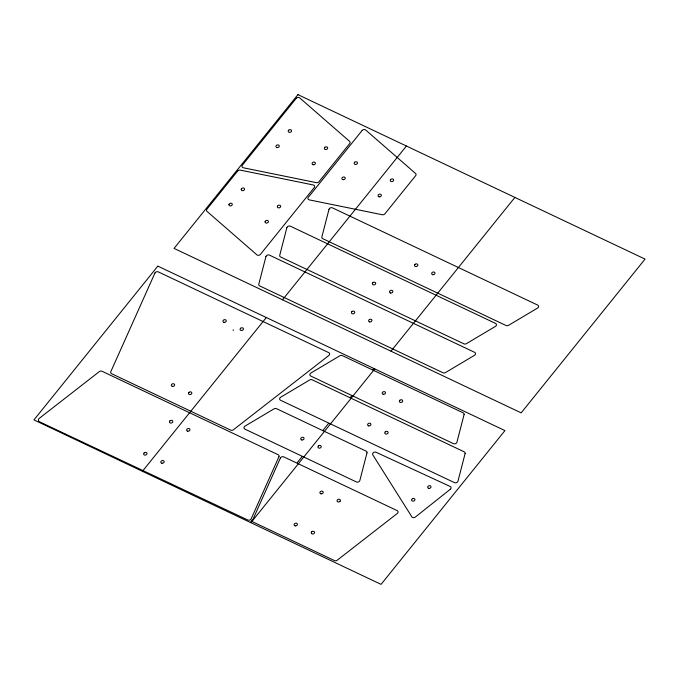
<?xml version="1.0" encoding="UTF-8"?>
<svg xmlns="http://www.w3.org/2000/svg" width="679" height="679" viewBox="0 0 679 679"><rect width="100%" height="100%" fill="white"/><g stroke="black" fill="none" stroke-linecap="round" stroke-linejoin="round"><path stroke-width="1.02" d="M142.42 471.294L266.312 317.526M282.523 299.795L406.415 146.027M323.119 430.189L328.636 423.348M297.275 462.594L302.096 456.619M350.339 397.453L351.705 395.755M372.788 369.749L373.823 368.468M250.322 522.423L252.605 519.588M250.891 522.694L374.783 368.926M390.994 351.187L514.886 197.428M340.069 501.263L339.865 501.492A1.689 1.333 -16.2 0 1 337.845 501.866L337.514 501.679A1.689 1.333 -16.2 0 1 337.31 500.067L337.582 499.761A1.689 1.333 -16.2 0 1 339.602 499.388L339.941 499.574A1.689 1.333 -16.2 0 1 340.145 501.187M233.126 329.799L233.313 330.469M228.967 204.583L228.959 204.812A2.258 1.774 -16.2 0 0 229.095 205.262L229.222 205.448A2.258 1.774 -16.2 0 0 229.621 205.745L229.867 205.839A2.258 1.774 -16.2 0 0 230.419 205.915L230.699 205.898A2.258 1.774 -16.2 0 0 231.267 205.729L231.514 205.593A2.258 1.774 -16.2 0 0 231.938 205.228L232.082 205.016A2.258 1.774 -16.2 0 0 232.252 204.549L232.26 204.32A2.258 1.774 -16.2 0 0 232.125 203.878L231.997 203.683A2.258 1.774 -16.2 0 0 231.598 203.386L231.352 203.293A2.258 1.774 -16.2 0 0 230.801 203.216L230.521 203.233A2.258 1.774 -16.2 0 0 229.952 203.403L229.706 203.539A2.258 1.774 -16.2 0 0 229.281 203.904L229.137 204.116A2.258 1.774 -16.2 0 0 228.967 204.583M265.099 221.744L265.09 221.974A2.258 1.774 -16.2 0 0 265.226 222.423L265.353 222.61A2.258 1.774 -16.2 0 0 265.752 222.907L265.99 223.009A2.258 1.774 -16.2 0 0 266.55 223.085L266.83 223.06A2.258 1.774 -16.2 0 0 267.399 222.89L267.645 222.754A2.258 1.774 -16.2 0 0 268.069 222.389L268.213 222.177A2.258 1.774 -16.2 0 0 268.383 221.71L268.392 221.481A2.258 1.774 -16.2 0 0 268.256 221.04L268.12 220.853A2.258 1.774 -16.2 0 0 267.73 220.548L267.484 220.454A2.258 1.774 -16.2 0 0 266.932 220.378L266.652 220.403A2.258 1.774 -16.2 0 0 266.083 220.565L265.837 220.7A2.258 1.774 -16.2 0 0 265.413 221.065L265.268 221.278A2.258 1.774 -16.2 0 0 265.099 221.744M265.947 256.552L258.809 284.161A2.258 1.774 -16.2 0 0 259.692 285.91L443.014 372.771A2.258 1.774 -16.2 0 0 445.458 372.593L474.451 355.346A2.258 1.774 -16.2 0 0 474.596 352.325L269.41 255.109A2.258 1.774 -16.2 0 0 265.947 256.552M286.877 227.635L279.748 255.236A2.258 1.774 -16.2 0 0 280.622 256.993L463.952 343.846A2.258 1.774 -16.2 0 0 466.388 343.667L495.39 326.429A2.258 1.774 -16.2 0 0 495.534 323.399L290.34 226.183A2.258 1.774 -16.2 0 0 286.877 227.635M329.009 209.31L321.871 236.912A2.258 1.774 -16.2 0 0 322.754 238.668L506.076 325.521A2.258 1.774 -16.2 0 0 508.52 325.343L537.522 308.105A2.258 1.774 -16.2 0 0 537.658 305.075L332.472 207.859A2.258 1.774 -16.2 0 0 329.009 209.31M366.983 452.876L359.845 480.486A2.258 1.774 -16.2 0 1 356.382 481.937L244.907 429.12A2.258 1.774 -16.2 0 1 245.051 426.089L274.053 408.851A2.258 1.774 -16.2 0 1 276.489 408.673L366.1 451.128A2.258 1.774 -16.2 0 1 366.983 452.876M464.063 414.606L456.933 442.207A2.258 1.774 -16.2 0 1 453.47 443.659L310.753 376.039A2.258 1.774 -16.2 0 1 310.897 373.017L339.899 355.771A2.258 1.774 -16.2 0 1 342.343 355.592L463.188 412.849A2.258 1.774 -16.2 0 1 464.063 414.606M465.098 453.597L457.96 481.199A2.258 1.774 -16.2 0 1 454.497 482.65L280.546 400.237A2.258 1.774 -16.2 0 1 280.69 397.207L309.692 379.968A2.258 1.774 -16.2 0 1 312.128 379.782L464.215 451.841A2.258 1.774 -16.2 0 1 465.098 453.597M241.308 189.042L241.274 189.152A2.258 1.774 -16.2 0 0 241.223 189.628L241.266 189.848A2.258 1.774 -16.2 0 0 241.512 190.256L241.69 190.409A2.258 1.774 -16.2 0 0 242.157 190.638L242.428 190.689A2.258 1.774 -16.2 0 0 243.006 190.672L243.277 190.604A2.258 1.774 -16.2 0 0 243.812 190.358L244.024 190.188A2.258 1.774 -16.2 0 0 244.364 189.772L244.465 189.543A2.258 1.774 -16.2 0 0 244.516 189.068L244.474 188.847A2.258 1.774 -16.2 0 0 244.228 188.448L244.05 188.287A2.258 1.774 -16.2 0 0 243.583 188.066L243.311 188.015A2.258 1.774 -16.2 0 0 242.734 188.024L242.462 188.091A2.258 1.774 -16.2 0 0 241.928 188.346L241.716 188.516A2.258 1.774 -16.2 0 0 241.376 188.932L241.308 189.042M277.439 206.204L277.405 206.323A2.258 1.774 -16.2 0 0 277.355 206.798L277.397 207.019A2.258 1.774 -16.2 0 0 277.635 207.418L277.821 207.579A2.258 1.774 -16.2 0 0 278.288 207.799L278.551 207.85A2.258 1.774 -16.2 0 0 279.128 207.833L279.409 207.766A2.258 1.774 -16.2 0 0 279.935 207.519L280.155 207.35A2.258 1.774 -16.2 0 0 280.495 206.934L280.588 206.705A2.258 1.774 -16.2 0 0 280.648 206.229L280.605 206.009A2.258 1.774 -16.2 0 0 280.359 205.61L280.181 205.448A2.258 1.774 -16.2 0 0 279.714 205.228L279.442 205.177A2.258 1.774 -16.2 0 0 278.865 205.194L278.594 205.262A2.258 1.774 -16.2 0 0 278.059 205.508L277.847 205.678A2.258 1.774 -16.2 0 0 277.507 206.093L277.439 206.204M154.922 273.06L110.813 371.676A2.258 1.774 -16.2 0 0 111.602 373.705L230.716 430.138A2.258 1.774 -16.2 0 0 233.423 429.773L328.848 355.473A2.258 1.774 -16.2 0 0 328.721 352.639L158.292 271.88A2.258 1.774 -16.2 0 0 154.922 273.06M278.942 456.746L251.171 518.832A2.258 1.774 -16.2 0 1 247.801 520.012L39.059 421.574A4.346 3.42 -16.2 0 1 38.397 419.953A2.258 1.774 -16.2 0 1 39.204 418.425L99.304 371.625A2.258 1.774 -16.2 0 1 102.02 371.26L278.152 454.718A2.258 1.774 -16.2 0 1 278.942 456.746M280.385 458.053L252.215 521.048A1.078 0.849 -16.2 0 0 252.274 521.625L334.501 560.591A2.258 1.774 -16.2 0 0 337.208 560.226L397.291 513.451A2.258 1.774 -16.2 0 0 397.164 510.608L283.754 456.874A2.258 1.774 -16.2 0 0 280.385 458.053M157.842 266.134L33.95 419.902L381.055 584.364L504.947 430.596L157.842 266.134M297.945 94.636L174.053 248.404L521.158 412.866L645.05 259.098L297.945 94.636M237.658 171.015L206.9 209.183A2.258 1.774 -16.2 0 0 207.002 211.373L256.9 254.854A2.258 1.774 -16.2 0 0 260.413 254.379L314.241 187.574A2.258 1.774 -16.2 0 0 313.223 184.951L240.256 170.106A2.258 1.774 -16.2 0 0 237.658 171.015M296.197 98.37L242.369 165.167A2.258 1.774 -16.2 0 0 243.388 167.789L316.355 182.643A2.258 1.774 -16.2 0 0 318.952 181.734L349.702 143.558A2.258 1.774 -16.2 0 0 349.609 141.376L299.711 97.895A2.258 1.774 -16.2 0 0 296.197 98.37M362.145 130.461L308.317 197.266A2.258 1.774 -16.2 0 0 309.335 199.889L382.302 214.742A2.258 1.774 -16.2 0 0 384.9 213.826L415.658 175.657A2.258 1.774 -16.2 0 0 415.556 173.468L365.658 129.986A2.258 1.774 -16.2 0 0 362.145 130.461M288.728 130.156L288.456 130.453A1.689 1.333 -16.2 0 0 288.66 132.074L288.991 132.261A1.689 1.333 -16.2 0 0 291.011 131.879L291.283 131.582A1.689 1.333 -16.2 0 0 291.079 129.961L290.748 129.774A1.689 1.333 -16.2 0 0 288.728 130.156M324.859 147.318L324.579 147.623A1.689 1.333 -16.2 0 0 324.783 149.236L325.122 149.422A1.689 1.333 -16.2 0 0 327.142 149.041L327.414 148.743A1.689 1.333 -16.2 0 0 327.21 147.131L326.879 146.936A1.689 1.333 -16.2 0 0 324.859 147.318M354.676 162.247L354.404 162.553A1.689 1.333 -16.2 0 0 354.608 164.165L354.947 164.352A1.689 1.333 -16.2 0 0 356.959 163.978L357.239 163.673A1.689 1.333 -16.2 0 0 357.035 162.06L356.696 161.874A1.689 1.333 -16.2 0 0 354.676 162.247M240.629 328.28L240.349 328.577A1.689 1.333 -16.2 0 0 240.553 330.198L240.892 330.384A1.689 1.333 -16.2 0 0 242.912 330.002L243.184 329.705A1.689 1.333 -16.2 0 0 242.98 328.084L242.649 327.898A1.689 1.333 -16.2 0 0 240.629 328.28M189.008 392.352L188.728 392.649A1.689 1.333 -16.2 0 0 188.932 394.261L189.271 394.457A1.689 1.333 -16.2 0 0 191.291 394.075L191.563 393.769A1.689 1.333 -16.2 0 0 191.359 392.156L191.02 391.97A1.689 1.333 -16.2 0 0 189.008 392.352M169.979 420.853L169.708 421.15A1.689 1.333 -16.2 0 0 169.911 422.762L170.251 422.958A1.689 1.333 -16.2 0 0 172.262 422.576L172.542 422.279A1.689 1.333 -16.2 0 0 172.339 420.657L171.999 420.471A1.689 1.333 -16.2 0 0 169.979 420.853M390.603 179.638L390.535 179.714A1.689 1.333 -16.2 0 0 390.739 181.327L391.079 181.514A1.689 1.333 -16.2 0 0 393.09 181.14L393.37 180.835A1.689 1.333 -16.2 0 0 393.166 179.222L392.827 179.035A1.689 1.333 -16.2 0 0 390.807 179.409L390.603 179.638M144.169 452.885L143.897 453.19A1.689 1.333 -16.2 0 0 144.101 454.803L144.44 454.989A1.689 1.333 -16.2 0 0 146.452 454.607L146.732 454.31A1.689 1.333 -16.2 0 0 146.528 452.698L146.189 452.503A1.689 1.333 -16.2 0 0 144.169 452.885M372.881 282.676L372.61 282.973A1.689 1.333 -16.2 0 0 372.813 284.594L373.153 284.781A1.689 1.333 -16.2 0 0 375.164 284.399L375.445 284.102A1.689 1.333 -16.2 0 0 375.241 282.481L374.901 282.294A1.689 1.333 -16.2 0 0 372.881 282.676M351.951 311.593L351.671 311.899A1.689 1.333 -16.2 0 0 351.875 313.511L352.214 313.698A1.689 1.333 -16.2 0 0 354.234 313.325L354.506 313.019A1.689 1.333 -16.2 0 0 354.302 311.406L353.963 311.22A1.689 1.333 -16.2 0 0 351.951 311.593M415.013 264.352L414.733 264.649A1.689 1.333 -16.2 0 0 414.937 266.27L415.276 266.457A1.689 1.333 -16.2 0 0 417.296 266.075L417.568 265.778A1.689 1.333 -16.2 0 0 417.364 264.156L417.025 263.97A1.689 1.333 -16.2 0 0 415.013 264.352M318.417 445.916L318.145 446.222A1.689 1.333 -16.2 0 0 318.349 447.834L318.68 448.021A1.689 1.333 -16.2 0 0 320.7 447.648L320.972 447.342A1.689 1.333 -16.2 0 0 320.768 445.73L320.437 445.543A1.689 1.333 -16.2 0 0 318.417 445.916M399.889 400.245L399.608 400.542A1.689 1.333 -16.2 0 0 399.812 402.163L400.152 402.35A1.689 1.333 -16.2 0 0 402.172 401.968L402.443 401.671A1.689 1.333 -16.2 0 0 402.24 400.05L401.9 399.863A1.689 1.333 -16.2 0 0 399.889 400.245M385.29 431.836L385.018 432.133A1.689 1.333 -16.2 0 0 385.222 433.754L385.562 433.94A1.689 1.333 -16.2 0 0 387.573 433.558L387.853 433.261A1.689 1.333 -16.2 0 0 387.65 431.64L387.31 431.454A1.689 1.333 -16.2 0 0 385.29 431.836M311.771 531.801L311.5 532.098A1.689 1.333 -16.2 0 0 311.703 533.711L312.034 533.898A1.689 1.333 -16.2 0 0 314.054 533.524L314.335 533.219A1.689 1.333 -16.2 0 0 314.131 531.606L313.791 531.419A1.689 1.333 -16.2 0 0 311.771 531.801M450.304 489.279L415.31 517.084A2.258 1.774 -16.2 0 1 411.873 516.855L372.813 454.879A2.258 1.774 -16.2 0 1 373.382 452.672A2.258 1.774 -16.2 0 1 376.09 452.282L450.135 486.444A2.258 1.774 -16.2 0 1 450.304 489.279M412.45 498.7L412.102 498.955A1.689 1.333 -16.2 0 0 411.805 500.61L412.068 500.864A1.689 1.333 -16.2 0 0 414.071 500.89L414.428 500.644A1.689 1.333 -16.2 0 0 414.716 498.989L414.462 498.734A1.689 1.333 -16.2 0 0 412.45 498.7M428.78 488.354A1.689 1.333 -16.2 0 0 430.978 486.605A1.689 1.333 -16.2 0 0 428.262 486.105A1.689 1.333 -16.2 0 0 428.78 488.354M383.27 394.295A1.689 1.333 -16.2 0 0 385.494 392.572A1.689 1.333 -16.2 0 0 382.795 392.038A1.689 1.333 -16.2 0 0 383.27 394.295M320.963 493.811A1.689 1.333 -16.2 0 0 323.196 492.097A1.689 1.333 -16.2 0 0 320.488 491.554A1.689 1.333 -16.2 0 0 320.963 493.811M295.153 525.852A1.689 1.333 -16.2 0 0 297.385 524.129A1.689 1.333 -16.2 0 0 294.678 523.594A1.689 1.333 -16.2 0 0 295.153 525.852M301.799 439.967A1.689 1.333 -16.2 0 0 304.031 438.252A1.689 1.333 -16.2 0 0 301.323 437.709A1.689 1.333 -16.2 0 0 301.799 439.967M224.011 322.33A1.689 1.333 -16.2 0 0 226.234 320.607A1.689 1.333 -16.2 0 0 223.535 320.072A1.689 1.333 -16.2 0 0 224.011 322.33M172.39 386.402A1.689 1.333 -16.2 0 0 174.613 384.679A1.689 1.333 -16.2 0 0 171.914 384.144A1.689 1.333 -16.2 0 0 172.39 386.402M390.612 293.005A1.689 1.333 -16.2 0 0 392.844 291.283A1.689 1.333 -16.2 0 0 390.136 290.739A1.689 1.333 -16.2 0 0 390.612 293.005M432.744 274.672A1.689 1.333 -16.2 0 0 434.967 272.958A1.689 1.333 -16.2 0 0 432.268 272.415A1.689 1.333 -16.2 0 0 432.744 274.672M161.899 463.214A1.689 1.333 -16.2 0 0 164.131 461.491A1.689 1.333 -16.2 0 0 161.424 460.956A1.689 1.333 -16.2 0 0 161.899 463.214M369.682 321.922A1.689 1.333 -16.2 0 0 371.905 320.199A1.689 1.333 -16.2 0 0 369.206 319.665A1.689 1.333 -16.2 0 0 369.682 321.922M277.024 147.564A1.689 1.333 -16.2 0 0 279.256 145.841A1.689 1.333 -16.2 0 0 276.548 145.306A1.689 1.333 -16.2 0 0 277.024 147.564M313.155 164.725A1.689 1.333 -16.2 0 0 315.379 163.002A1.689 1.333 -16.2 0 0 312.679 162.468A1.689 1.333 -16.2 0 0 313.155 164.725M379.103 196.817A1.689 1.333 -16.2 0 0 381.335 195.094A1.689 1.333 -16.2 0 0 378.627 194.559A1.689 1.333 -16.2 0 0 379.103 196.817M342.98 179.655A1.689 1.333 -16.2 0 0 345.204 177.932A1.689 1.333 -16.2 0 0 342.505 177.397A1.689 1.333 -16.2 0 0 342.98 179.655M187.71 431.173A1.689 1.333 -16.2 0 0 189.942 429.459A1.689 1.333 -16.2 0 0 187.234 428.916A1.689 1.333 -16.2 0 0 187.71 431.173M368.68 425.886A1.689 1.333 -16.2 0 0 370.904 424.163A1.689 1.333 -16.2 0 0 368.205 423.628A1.689 1.333 -16.2 0 0 368.68 425.886"/></g></svg>
